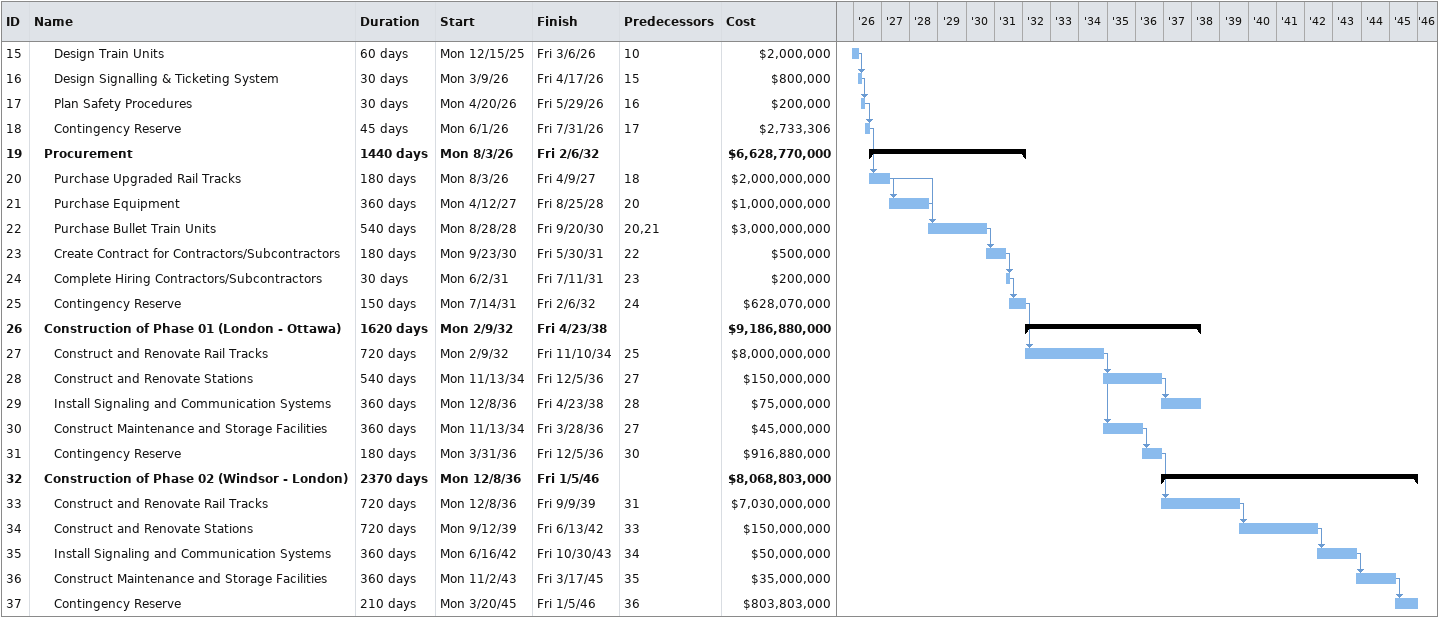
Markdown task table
| ID | Level | Task | Duration | Start | Finish | Predecessors | Cost ($) |
|---|---|---|---|---|---|---|---|
| 15 | 3 | Design Train Units | 60d | 2025-12-15 | 2026-03-06 | 10 | 2000000 |
| 16 | 3 | Design Signalling & Ticketing System | 30d | 2026-03-09 | 2026-04-17 | 15 | 800000 |
| 17 | 3 | Plan Safety Procedures | 30d | 2026-04-20 | 2026-05-29 | 16 | 200000 |
| 18 | 3 | Contingency Reserve | 45d | 2026-06-01 | 2026-07-31 | 17 | 2733306 |
| 19 | 2 | **Procurement** | 1440d | 2026-08-03 | 2032-02-06 |  | 6628770000 |
| 20 | 3 | Purchase Upgraded Rail Tracks | 180d | 2026-08-03 | 2027-04-09 | 18 | 2000000000 |
| 21 | 3 | Purchase Equipment | 360d | 2027-04-12 | 2028-08-25 | 20 | 1000000000 |
| 22 | 3 | Purchase Bullet Train Units | 540d | 2028-08-28 | 2030-09-20 | 20, 21 | 3000000000 |
| 23 | 3 | Create Contract for Contractors/Subcontractors | 180d | 2030-09-23 | 2031-05-30 | 22 | 500000 |
| 24 | 3 | Complete Hiring Contractors/Subcontractors | 30d | 2031-06-02 | 2031-07-11 | 23 | 200000 |
| 25 | 3 | Contingency Reserve | 150d | 2031-07-14 | 2032-02-06 | 24 | 628070000 |
| 26 | 2 | **Construction of Phase 01 (London - Ottawa)** | 1620d | 2032-02-09 | 2038-04-23 |  | 9186880000 |
| 27 | 3 | Construct and Renovate Rail Tracks | 720d | 2032-02-09 | 2034-11-10 | 25 | 8000000000 |
| 28 | 3 | Construct and Renovate Stations | 540d | 2034-11-13 | 2036-12-05 | 27 | 150000000 |
| 29 | 3 | Install Signaling and Communication Systems | 360d | 2036-12-08 | 2038-04-23 | 28 | 75000000 |
| 30 | 3 | Construct Maintenance and Storage Facilities | 360d | 2034-11-13 | 2036-03-28 | 27 | 45000000 |
| 31 | 3 | Contingency Reserve | 180d | 2036-03-31 | 2036-12-05 | 30 | 916880000 |
| 32 | 2 | **Construction of Phase 02 (Windsor - London)** | 2370d | 2036-12-08 | 2046-01-05 |  | 8068803000 |
| 33 | 3 | Construct and Renovate Rail Tracks | 720d | 2036-12-08 | 2039-09-09 | 31 | 7030000000 |
| 34 | 3 | Construct and Renovate Stations | 720d | 2039-09-12 | 2042-06-13 | 33 | 150000000 |
| 35 | 3 | Install Signaling and Communication Systems | 360d | 2042-06-16 | 2043-10-30 | 34 | 50000000 |
| 36 | 3 | Construct Maintenance and Storage Facilities | 360d | 2043-11-02 | 2045-03-17 | 35 | 35000000 |
| 37 | 3 | Contingency Reserve | 210d | 2045-03-20 | 2046-01-05 | 36 | 803803000 |
